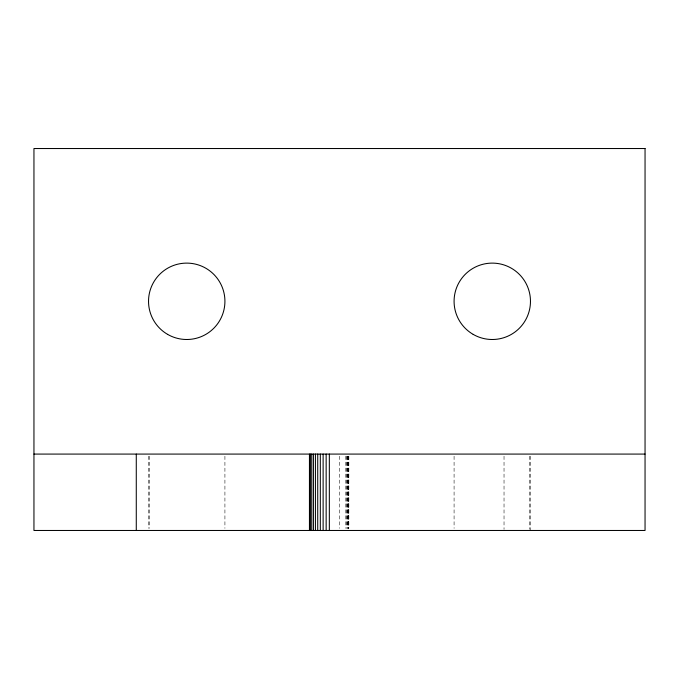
<?xml version="1.0" encoding="UTF-8"?>
<svg xmlns="http://www.w3.org/2000/svg" width="679" height="679" viewBox="0 0 679 679"><rect width="100%" height="100%" fill="white"/><g stroke="black" fill="none" stroke-linecap="round" stroke-linejoin="round"><path stroke-width="0.51" stroke-dasharray="3.4 2.55" d="M530.469 456.203L530.469 530.469M529.484 456.203L529.484 529.408M504.03 456.203L504.03 529.408M454.081 456.203L454.081 528.347M348.828 456.203L348.828 528.347M348.76 456.203L348.76 528.347M348.556 456.203L348.556 528.347M348.361 456.203L348.361 528.347M347.962 456.203L347.962 528.347M347.64 456.203L347.64 528.347M347.045 456.203L347.045 528.347M346.867 456.203L346.867 528.347M345.823 456.203L345.823 528.347M339.5 456.203L339.5 528.347M224.919 456.203L224.919 528.347M149.516 456.203L149.516 528.347M148.531 456.203L148.531 528.347"/><path stroke-width="1.02" d="M33.95 454.081L645.05 454.081M329.332 454.081L329.332 530.469M326.149 454.081L326.149 530.469M323.128 454.081L323.128 530.469M320.31 454.081L320.31 530.469M317.73 454.081L317.73 530.469M315.421 454.081L315.421 530.469M313.418 454.081L313.418 530.469M311.746 454.081L311.746 530.469M310.413 454.081L310.413 530.469M309.446 454.081L309.446 530.469M136.275 454.081L136.275 530.469M645.05 148.531L33.95 148.531L33.95 530.469L645.05 530.469L645.05 148.531M167.628 334.382A38.194 38.194 0 0 0 224.919 301.306A38.194 38.194 0 0 0 167.628 268.23A38.194 38.194 0 0 0 167.628 334.382M473.178 334.382A38.194 38.194 0 0 0 530.469 301.306A38.194 38.194 0 0 0 473.178 268.23A38.194 38.194 0 0 0 473.178 334.382"/></g></svg>
